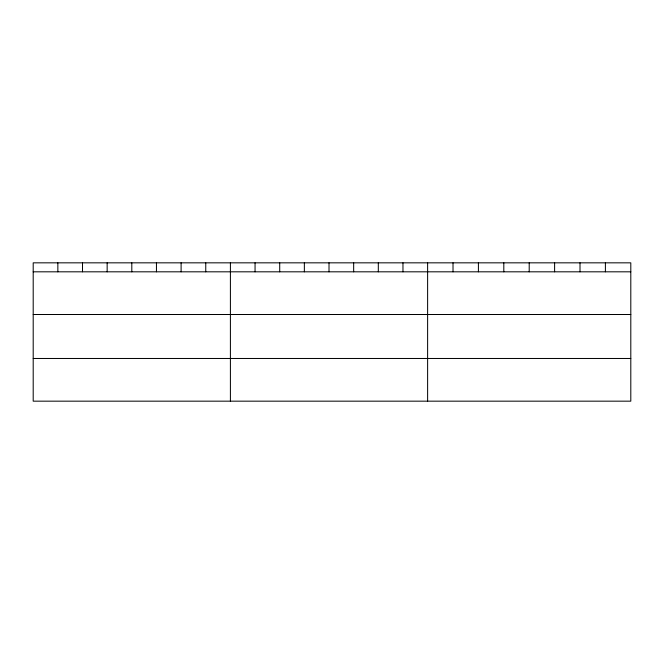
<?xml version="1.0" encoding="UTF-8"?>
<svg xmlns="http://www.w3.org/2000/svg" width="664" height="664" viewBox="0 0 664 664"><rect width="100%" height="100%" fill="white"/><g stroke="black" fill="none" stroke-linecap="round" stroke-linejoin="round"><path stroke-width="1" d="M630.8 314.504L630.8 262.836L33.2 262.836L33.2 401.164L630.8 401.164L630.8 314.504L33.2 314.504M33.2 271.817L630.8 271.817M33.2 358.477L630.8 358.477M605.402 262.836L605.402 271.817M580.004 262.836L580.004 271.817M554.606 262.836L554.606 271.817M529.208 262.836L529.208 271.817M503.81 262.836L503.81 271.817M478.412 262.836L478.412 271.817M453.014 262.836L453.014 271.817M427.616 262.836L427.616 401.164M402.965 262.836L402.965 271.817M378.314 262.836L378.314 271.817M353.663 262.836L353.663 271.817M329.012 262.836L329.012 271.817M304.361 262.836L304.361 271.817M279.71 262.836L279.71 271.817M255.059 262.836L255.059 271.817M230.408 262.836L230.408 401.164M205.757 262.836L205.757 271.817M181.106 262.836L181.106 271.817M156.455 262.836L156.455 271.817M131.804 262.836L131.804 271.817M107.153 262.836L107.153 271.817M82.502 262.836L82.502 271.817M57.851 262.836L57.851 271.817"/></g></svg>
